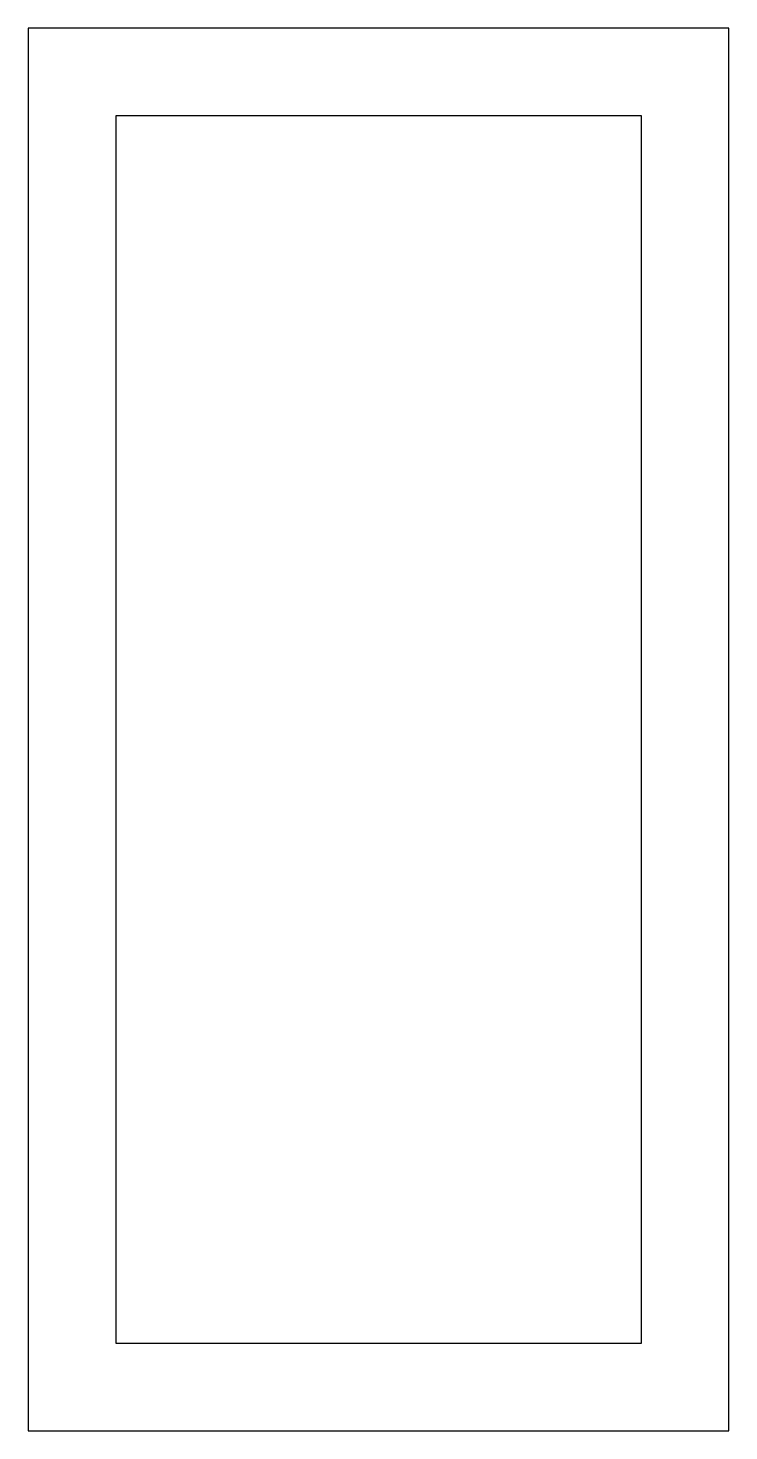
# Model space of a CAD drawing. Extents: x 135.7 to 155.7, y 197.8 to 237.8.
import ezdxf

# ---------------------------------------------------------------- set-up
doc = ezdxf.new("R2010")
doc.units = 0
doc.header["$LTSCALE"] = 15
doc.layers.get('0').update_dxf_attribs({"linetype": 'CONTINUOUS'})

msp = doc.modelspace()

# ---------------------------------------------------------------- linework, layer by layer
at = {"color": 0, "linetype": 'BYBLOCK', "ltscale": 0.05}
for points in [[(135.739, 197.777), (155.739, 197.777), (155.739, 237.777), (135.739, 237.777)], [(138.239, 200.277), (153.239, 200.277), (153.239, 235.277), (138.239, 235.277)]]:
    msp.add_lwpolyline(points, close=True, dxfattribs=at)

doc.saveas('drawing.dxf')
